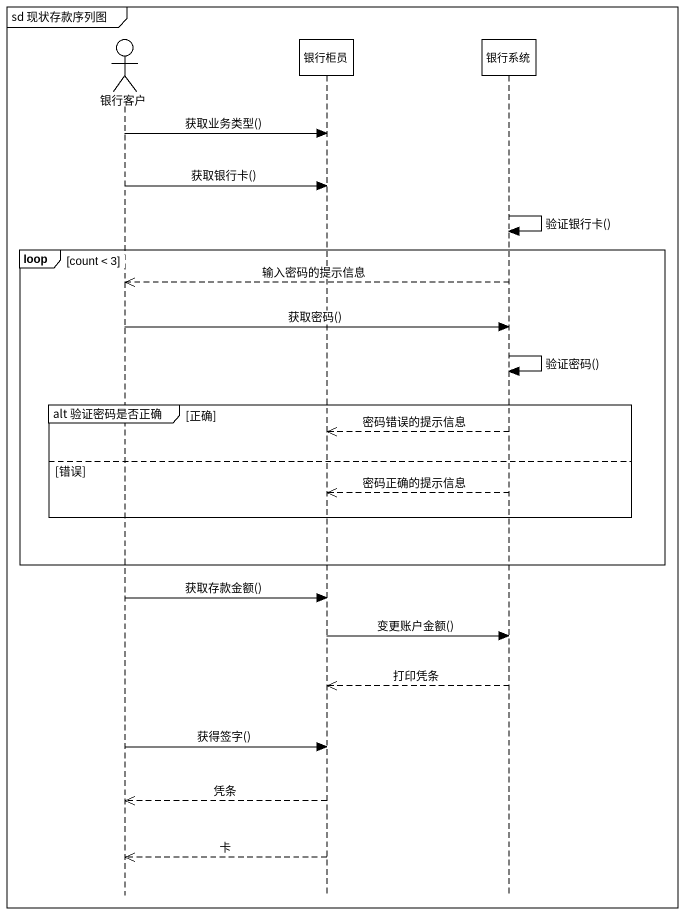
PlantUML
@startuml
mainframe sd 现状存款序列图
hide footbox
actor 银行客户
participant 银行柜员
participant 银行系统

银行客户 -> 银行柜员 : 获取业务类型()
银行客户 -> 银行柜员 : 获取银行卡()
银行系统 -> 银行系统 : 验证银行卡()
loop count < 3
  银行系统 -->> 银行客户 : 输入密码的提示信息
  银行客户 -> 银行系统 : 获取密码()
  银行系统 -> 银行系统 : 验证密码()
  group alt 验证密码是否正确 [正确]
    银行系统 -->> 银行柜员 : 密码错误的提示信息
  else 错误
    银行系统 -->> 银行柜员 : 密码正确的提示信息
  end
end
银行客户 -> 银行柜员 : 获取存款金额()
银行柜员 -> 银行系统 : 变更账户金额()
银行系统 -->> 银行柜员 : 打印凭条
银行客户 -> 银行柜员 : 获得签字()
银行柜员 -->> 银行客户 : 凭条
银行柜员 -->> 银行客户 : 卡
@enduml
